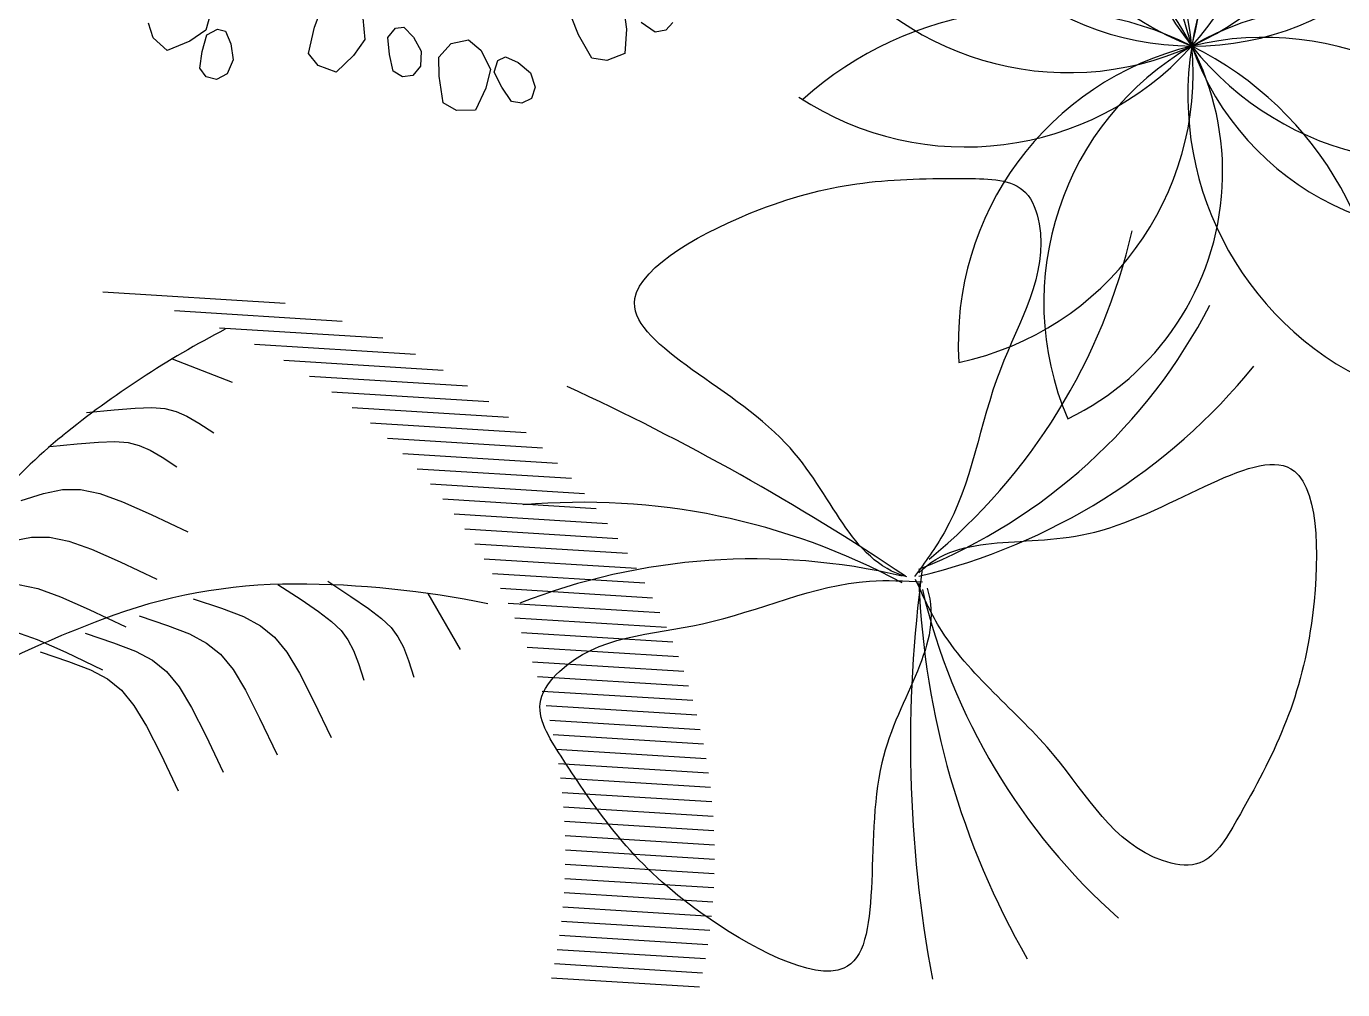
# Model space of a CAD drawing. Extents: x -809667 to 586099, y 3084146 to 3634412.
# Drawn here: x 381267.604 to 381269.818, y 3084220.371 to 3084221.991 of the extents above; entities that cross this region are included whole.
import ezdxf

# ---------------------------------------------------------------- set-up
doc = ezdxf.new("R2010")
doc.units = 0
doc.header["$LTSCALE"] = 0.5
doc.layers.get('0').update_dxf_attribs({"linetype": 'CONTINUOUS'})
for name, color, linetype in [('文字', 7, 'CONTINUOUS'), ('树', 3, 'CONTINUOUS'), ('树木', 94, 'CONTINUOUS')]:
    doc.layers.add(name, color=color, linetype=linetype)

# ---------------------------------------------------------------- blocks, each defined once
blk = doc.blocks.new('紫薇')
at = {"color": 0}
for p, q in [((-339.3, 358.8), (-320.9, 370.1)), ((-320.9, 370.1), (-303.5, 370.7)), ((-336.4, 331.4), (-339.3, 358.8)), ((-380.4, 324.6), (-369.1, 329)), ((-369.1, 329), (-351.4, 320.9)), ((-329.6, 310.2), (-336.4, 331.4)), ((-386.7, 314.3), (-380.4, 324.6)), ((-383.6, 301), (-386.7, 314.3)), ((-351.4, 320.9), (-335, 310.7)), ((-370.5, 290.1), (-383.6, 301)), ((-335, 310.7), (-331.9, 297.4)), ((-309.1, 297.5), (-329.6, 310.2)), ((-352.3, 287.3), (-370.5, 290.1)), ((-336.9, 289.2), (-352.3, 287.3)), ((-331.9, 297.4), (-336.9, 289.2)), ((-416.7, 181.7), (-403.6, 198.9)), ((-403.6, 198.9), (-387.6, 205.8)), ((-387.6, 205.8), (-360.8, 190.9)), ((-404, 157.2), (-416.7, 181.7)), ((-360.8, 190.9), (-343.6, 177.9)), ((-390.1, 139.9), (-404, 157.2)), ((-366.3, 135.4), (-390.1, 139.9)), ((-444.8, 98.9), (-442.6, 110.8)), ((-442.6, 110.8), (-433.7, 119)), ((-433.7, 119), (-414.3, 117.8)), ((-414.3, 117.8), (-395.3, 114.2)), ((-395.3, 114.2), (-387.5, 103)), ((-437.1, 87.7), (-444.8, 98.9)), ((-389.3, 93.5), (-403, 86.2)), ((-387.5, 103), (-389.3, 93.5)), ((-420.9, 82.2), (-437.1, 87.7)), ((-403, 86.2), (-420.9, 82.2)), ((-502.4, 41.7), (-496.5, 62.5)), ((-496.5, 62.5), (-484, 74.7)), ((-484, 74.7), (-453.7, 70.5)), ((-453.7, 70.5), (-432.9, 64.6)), ((-432.9, 64.6), (-422.2, 46.9)), ((-422.2, 46.9), (-423.5, 27)), ((-481.8, 23.5), (-502.4, 41.7)), ((-462.5, 12.3), (-481.8, 23.5)), ((-438.8, 16.8), (-462.5, 12.3)), ((-423.5, 27), (-438.8, 16.8)), ((-504.4, -0.4), (-485.8, 5.5)), ((-485.8, 5.5), (-466.8, 9.1)), ((-466.8, 9.1), (-455.5, 1.4)), ((-455.5, 1.4), (-453.8, -8.1)), ((-509.7, -11.2), (-504.4, -0.4)), ((-507.5, -23.1), (-509.7, -11.2)), ((-453.8, -8.1), (-463.9, -19.9)), ((-496.2, -30.8), (-507.5, -23.1)), ((-463.9, -19.9), (-479.2, -30.1)), ((-479.2, -30.1), (-496.2, -30.8)), ((-490, -117.5), (-482.8, -101.7)), ((-482.8, -101.7), (-453, -94.6)), ((-453, -94.6), (-431.5, -92.7)), ((-488.1, -139.1), (-490, -117.5)), ((-462.2, -148.6), (-488.1, -139.1)), ((-440.2, -152.1), (-462.2, -148.6)), ((-475.8, -191.1), (-474.7, -179.1)), ((-474.7, -179.1), (-459.5, -166.8)), ((-469.4, -201.4), (-475.8, -191.1))]:
    blk.add_line(p, q, dxfattribs=at)
blk = doc.blocks.new('白玉兰')
at = {"color": 0}
for centre, radius, start, end in [((-1260.5, 1665), 2054.4, 309.3934, 347.1655), ((-713.2, 1844.3), 1941, 291.8214, 332.6346), ((-478.2, 2077.5), 2115.2, 283.2993, 320.8528), ((-4728.7, -6984.2), 8428.8, 56.1879, 65.279), ((-1147.9, -2037), 2310.3, 61.625, 95.1491), ((-559.1, -2135.4), 2213.8, 76.7033, 111.4018), ((4370.8, -555.9), 4391.8, 172.1708, 190.6677), ((2826.9, 106.7), 2820.8, 182.2544, 209.8868), ((2146.3, 475.3), 2185, 193.3063, 228.4107)]:
    blk.add_arc(centre, radius, start, end, dxfattribs=at)
for points in [[(-33.3, 16.4), (-232.9, 72.7), (-341.9, 562), (-1253.8, 922.5), (-424.6, 1375.2), (-32.9, 1391.9), (376.3, 1386), (477, 1090.9), (236.3, 716.3), (184.7, 276.9), (29.2, 67), (-7.3, 17.6)], [(8.3, 30.7), (154.9, 177.4), (635.1, 33.7), (1394.9, 653.5), (1385.2, -291.2), (1208.5, -641.2), (1003.6, -995.4), (696.9, -939.3), (487.4, -546.3), (129.3, -286.7), (21.9, -48.6), (-3.3, 7.4)], [(36.1, -22.3), (98.6, -219.9), (-250.5, -579.7), (-51.2, -1539.8), (-884.9, -1095.2), (-1113.8, -777), (-1333.5, -431.7), (-1142.2, -185.6), (-696.9, -181.1), (-301.3, 16.9), (-40.5, 2.3), (20.8, -1.2)]]:
    blk.add_open_spline(points, degree=3, knots=[0, 0, 0, 0, 621.989778, 1340.944545, 1869.007736, 2592.427455, 2798.699245, 2915.827596, 3435.261502, 4029.77129, 4212.300518, 4212.300518, 4212.300518, 4212.300518], dxfattribs=at)
blk = doc.blocks.new('03')
at = {"layer": '树木', "color": 0}
for p, q in [((-0.1484, 1.4964), (-0.2913, 1.2077)), ((-0.1116, 1.503), (-0.2544, 1.2148)), ((-0.0755, 1.5083), (-0.218, 1.2206)), ((-0.04, 1.5125), (-0.1823, 1.2252)), ((-0.005, 1.5155), (-0.1471, 1.2286)), ((0.0295, 1.5175), (-0.1124, 1.231)), ((0.0634, 1.5185), (-0.0783, 1.2324)), ((0.0969, 1.5186), (-0.0446, 1.2328)), ((0.13, 1.5177), (-0.0114, 1.2322)), ((0.1626, 1.5159), (0.0214, 1.2308)), ((0.1948, 1.5133), (0.0537, 1.2285)), ((0.2265, 1.5099), (0.0857, 1.2254)), ((0.2579, 1.5056), (0.1172, 1.2214)), ((0.2889, 1.5006), (0.1483, 1.2167)), ((0.3195, 1.4948), (0.1791, 1.2112)), ((-0.2628, 1.4682), (-0.4066, 1.1778)), ((-0.2239, 1.4791), (-0.3674, 1.1893)), ((-0.1858, 1.4885), (-0.329, 1.1993)), ((0.3498, 1.4883), (0.2095, 1.205)), ((0.3796, 1.481), (0.2395, 1.198)), ((0.4092, 1.4731), (0.2691, 1.1903)), ((-0.3432, 1.441), (-0.4878, 1.1491)), ((-0.3025, 1.4555), (-0.4467, 1.1644)), ((0.4383, 1.4644), (0.2984, 1.1819)), ((0.4672, 1.455), (0.3274, 1.1727)), ((0.4957, 1.4449), (0.356, 1.1629)), ((-0.385, 1.4243), (-0.53, 1.1315)), ((0.5238, 1.4342), (0.3843, 1.1524)), ((0.5516, 1.4227), (0.4122, 1.1413)), ((-0.4279, 1.4051), (-0.5734, 1.1114)), ((0.5791, 1.4106), (0.4398, 1.1294)), ((0.6063, 1.3979), (0.4671, 1.1169)), ((0.6331, 1.3844), (0.4941, 1.1037)), ((-0.5182, 1.358), (-0.6649, 1.0617)), ((-0.4722, 1.3832), (-0.6183, 1.0883)), ((0.6596, 1.3703), (0.5207, 1.0898)), ((-0.5661, 1.3289), (-0.7137, 1.0308)), ((0.6857, 1.3555), (0.5469, 1.0753)), ((0.7115, 1.34), (0.5729, 1.06)), ((0.737, 1.3238), (0.5985, 1.0441)), ((0.7621, 1.307), (0.6237, 1.0275)), ((-0.6165, 1.2947), (-0.7652, 0.9944)), ((0.7869, 1.2895), (0.6487, 1.0103)), ((-0.6701, 1.2541), (-0.8203, 0.9507)), ((-0.7283, 1.2042), (-0.8808, 0.8961)), ((-0.7938, 1.1395), (-0.9506, 0.8229)), ((-0.1968, 1.0838), (-0.0623, 1.1008)), ((-0.8748, 1.0435), (-1.0452, 0.6994)), ((-0.2165, 0.9566), (-0.1865, 0.9736)), ((-0.1865, 0.9736), (-0.1612, 0.9846)), ((-0.1612, 0.9846), (-0.1376, 0.9906)), ((-0.1376, 0.9906), (-0.1126, 0.9925)), ((-0.1126, 0.9925), (-0.0833, 0.9914)), ((-0.0833, 0.9914), (-0.0466, 0.9884)), ((-0.2541, 0.9323), (-0.2165, 0.9566)), ((-0.3023, 0.9), (-0.2541, 0.9323)), ((-0.1957, 0.8852), (-0.1721, 0.8911)), ((-0.1721, 0.8911), (-0.1471, 0.893)), ((-0.1471, 0.893), (-0.1177, 0.8919)), ((-0.1177, 0.8919), (-0.081, 0.8889)), ((-0.8596, 0.7789), (-0.7659, 0.8769)), ((-0.2509, 0.8571), (-0.221, 0.8742)), ((-0.221, 0.8742), (-0.1957, 0.8852)), ((-0.3368, 0.8005), (-0.2885, 0.8329)), ((-0.2885, 0.8329), (-0.2509, 0.8571)), ((-0.7366, 0.7611), (-0.7132, 0.7788)), ((-0.7132, 0.7788), (-0.6828, 0.7996)), ((-0.1475, 0.7701), (-0.082, 0.7749)), ((-0.082, 0.7749), (0.0032, 0.7789)), ((-0.7548, 0.7439), (-0.7366, 0.7611)), ((-0.2708, 0.7333), (-0.2375, 0.7511)), ((-0.2375, 0.7511), (-0.1979, 0.7628)), ((-0.1979, 0.7628), (-0.1475, 0.7701)), ((-0.7821, 0.6999), (-0.7694, 0.7244)), ((-0.7694, 0.7244), (-0.7548, 0.7439)), ((-0.3024, 0.7075), (-0.2708, 0.7333)), ((-0.7946, 0.6677), (-0.7821, 0.6999)), ((-0.6772, 0.6799), (-0.6468, 0.7007)), ((-0.3366, 0.6719), (-0.3024, 0.7075)), ((-0.8085, 0.6252), (-0.7946, 0.6677)), ((-0.7006, 0.6622), (-0.6772, 0.6799)), ((-0.5756, 0.6116), (-0.512, 0.6685)), ((-0.378, 0.6248), (-0.3366, 0.6719)), ((-0.7334, 0.6255), (-0.7188, 0.645)), ((-0.7188, 0.645), (-0.7006, 0.6622)), ((-0.248, 0.6325), (-0.2084, 0.6442)), ((-0.2084, 0.6442), (-0.158, 0.6515)), ((-0.158, 0.6515), (-0.0925, 0.6562)), ((-0.0925, 0.6562), (-0.0073, 0.6603)), ((-0.8254, 0.5697), (-0.8085, 0.6252)), ((-0.7461, 0.601), (-0.7334, 0.6255)), ((-0.6235, 0.5666), (-0.5756, 0.6116)), ((-0.3129, 0.5888), (-0.2813, 0.6146)), ((-0.2813, 0.6146), (-0.248, 0.6325)), ((-0.7586, 0.5688), (-0.7461, 0.601)), ((-0.3471, 0.5533), (-0.3129, 0.5888)), ((-0.7725, 0.5263), (-0.7586, 0.5688)), ((-0.6579, 0.5291), (-0.6235, 0.5666)), ((-0.5089, 0.5129), (-0.4453, 0.5698)), ((-0.7894, 0.4708), (-0.7725, 0.5263)), ((-0.6813, 0.4951), (-0.6579, 0.5291)), ((-0.3885, 0.5061), (-0.3471, 0.5533)), ((-0.2189, 0.5255), (-0.1685, 0.5328)), ((-0.1685, 0.5328), (-0.103, 0.5376)), ((-0.103, 0.5376), (-0.0178, 0.5416)), ((-0.5568, 0.4679), (-0.5089, 0.5129)), ((-0.2919, 0.496), (-0.2585, 0.5138)), ((-0.2585, 0.5138), (-0.2189, 0.5255)), ((-0.6959, 0.4602), (-0.6813, 0.4951)), ((-0.4422, 0.4142), (-0.3786, 0.4711)), ((-0.3234, 0.4702), (-0.2919, 0.496)), ((-0.7041, 0.4203), (-0.6959, 0.4602)), ((-0.5912, 0.4304), (-0.5568, 0.4679)), ((-0.3576, 0.4346), (-0.3234, 0.4702)), ((-0.7082, 0.3711), (-0.7041, 0.4203)), ((-0.6146, 0.3964), (-0.5912, 0.4304)), ((-0.399, 0.3874), (-0.3576, 0.4346)), ((-0.259, 0.4114), (-0.2194, 0.423)), ((-0.2194, 0.423), (-0.1691, 0.4304)), ((-0.1691, 0.4304), (-0.1035, 0.4351)), ((-0.1035, 0.4351), (-0.0183, 0.4392)), ((-0.6292, 0.3615), (-0.6146, 0.3964)), ((-0.4901, 0.3692), (-0.4422, 0.4142)), ((-0.378, 0.3344), (-0.3144, 0.3913)), ((-0.3239, 0.3677), (-0.2924, 0.3935)), ((-0.2924, 0.3935), (-0.259, 0.4114)), ((-0.6374, 0.3216), (-0.6292, 0.3615)), ((-0.5245, 0.3317), (-0.4901, 0.3692)), ((-0.3582, 0.3321), (-0.3239, 0.3677)), ((-0.4258, 0.2893), (-0.378, 0.3344)), ((-0.3995, 0.285), (-0.3582, 0.3321)), ((-0.5479, 0.2977), (-0.5245, 0.3317)), ((-0.4603, 0.2519), (-0.4258, 0.2893))]:
    blk.add_line(p, q, dxfattribs=at)
for centre, radius, start, end in [((1.5285, 0.0526), 2.0101, 145.484, 157.144), ((1.1297, 1.067), 2.0101, 184.5918, 196.2518), ((0.7228, 0.3922), 1.1357, 157.144, 178.0247), ((0.2903, 0.8223), 1.1357, 196.2518, 217.1325), ((2.2026, 0.3411), 2.6163, 178.0247, 188.7387)]:
    blk.add_arc(centre, radius, start, end, dxfattribs=at)
blk = doc.blocks.new('A$C46A015EA')
at = {"layer": '树', "color": 0, "linetype": 'Continuous'}
for centre, radius, start, end in [((1.3283, 4.0957), 1.9685, 227.56436, 31.33046), ((4.1013, 3.6261), 1.8496, 126.16905, 303.0486), ((0.7978, 3.4752), 1.9955, 251.81629, 53.749), ((3.7714, 4.1878), 2.0053, 153.43956, 313.58607), ((2.0899, 4.4107), 1.8992, 199.3601, 10.49099), ((4.6444, 2.7962), 2.0772, 109.31842, 262.8778), ((0.796, 2.5821), 1.783, 359.79096, 92.47149), ((2.8144, 4.6818), 2.1194, 188.63986, 263.62259), ((0.7622, 1.8986), 1.9389, 297.02452, 103.84892), ((1.2569, 1.36), 1.796, 310.77885, 134.4149), ((3.9565, 1.2038), 1.9441, 51.98023, 218.25708), ((3.5462, 0.8149), 2.0088, 38.87776, 198.68157), ((2.1299, 0.3263), 2.2937, 10.26666, 147.15184)]:
    blk.add_arc(centre, radius, start, end, dxfattribs=at)
blk = doc.blocks.new('123213')
at = {"layer": '文字', "color": 8, "linetype": 'Continuous'}
for points, knots in [([(381844.5609, 3087081.0936), (381846.499, 3087080.8518), (381849.8812, 3087080.4297), (381852.9704, 3087086.7947), (381861.7252, 3087083.3889), (381864.1778, 3087088.3114), (381865.0711, 3087090.689)], [0, 0, 0, 0, 5.241038, 9.145639, 17.995635, 24.640422, 24.640422, 24.640422, 24.640422]), ([(381844.6352, 3087081.689), (381844.9347, 3087081.6516), (381845.2315, 3087081.6146), (381846.1068, 3087081.5176), (381846.6705, 3087081.4722), (381847.5904, 3087081.4804), (381847.9638, 3087081.5133), (381848.6476, 3087081.6572), (381848.9561, 3087081.7685), (381849.3946, 3087082.0228), (381849.5454, 3087082.1351), (381849.853, 3087082.4134), (381850.0065, 3087082.5764), (381850.464, 3087083.1066), (381850.7684, 3087083.5187), (381851.3109, 3087084.1642), (381851.5274, 3087084.4035), (381851.9625, 3087084.7983), (381852.1754, 3087084.9612), (381852.6207, 3087085.2337), (381852.8531, 3087085.3463), (381853.7826, 3087085.7073), (381854.5208, 3087085.8099), (381856.0105, 3087085.8766), (381856.7654, 3087085.8396), (381858.2278, 3087085.7744), (381858.9354, 3087085.7463), (381859.9522, 3087085.8083), (381860.306, 3087085.8549), (381860.9893, 3087086.023), (381861.3042, 3087086.1546), (381861.898, 3087086.5218), (381862.1736, 3087086.755), (381862.9303, 3087087.5715), (381863.3657, 3087088.282), (381863.9723, 3087089.5502), (381864.1742, 3087090.0316), (381864.369, 3087090.5325)], [0, 0, 0, 0, 0.809904, 0.809904, 2.429711, 2.429711, 3.66837, 3.66837, 4.926642, 4.926642, 5.673722, 5.673722, 6.420801, 6.420801, 7.887995, 7.887995, 8.767827, 8.767827, 9.468061, 9.468061, 10.168296, 10.168296, 12.19742, 12.19742, 14.226544, 14.226544, 16.255668, 16.255668, 17.461197, 17.461197, 18.836307, 18.836307, 20.211417, 20.211417, 22.844117, 22.844117, 24.28999, 24.28999, 24.28999, 24.28999])]:
    blk.add_open_spline(points, degree=3, knots=knots, dxfattribs=at)
for name, p, xscale, yscale, zscale, rotation in [('紫薇', (381862.0603, 3087084.2506), 0.00148055020779717, 0.00148055020779717, 0.00148055020779717, 106.2585742029955), ('A$C46A015EA', (381862.6046, 3087083.1626), 0.2560000000000001, 0.2560000000000001, 0.2560000000000001, 344.8935626644683), ('03', (381861.3911, 3087082.2256), 0.8, 0.8, 0.8, 292.8030004997092)]:
    blk.add_blockref(name, p, dxfattribs=dict(at, xscale=xscale, yscale=yscale, zscale=zscale, rotation=rotation))
at = {"layer": '文字', "color": 8, "linetype": 'Continuous', "xscale": 0.0004880798049271107, "yscale": 0.0004880798049271107, "zscale": 0.04880798235096967}
blk.add_blockref('白玉兰', (381862.951, 3087082.7268), dxfattribs=at)

msp = doc.modelspace()

# ---------------------------------------------------------------- block references
at = {"layer": '文字', "color": 8}
msp.add_blockref('123213', (-593.8497, -2861.6696), dxfattribs=at)

doc.saveas('drawing.dxf')
